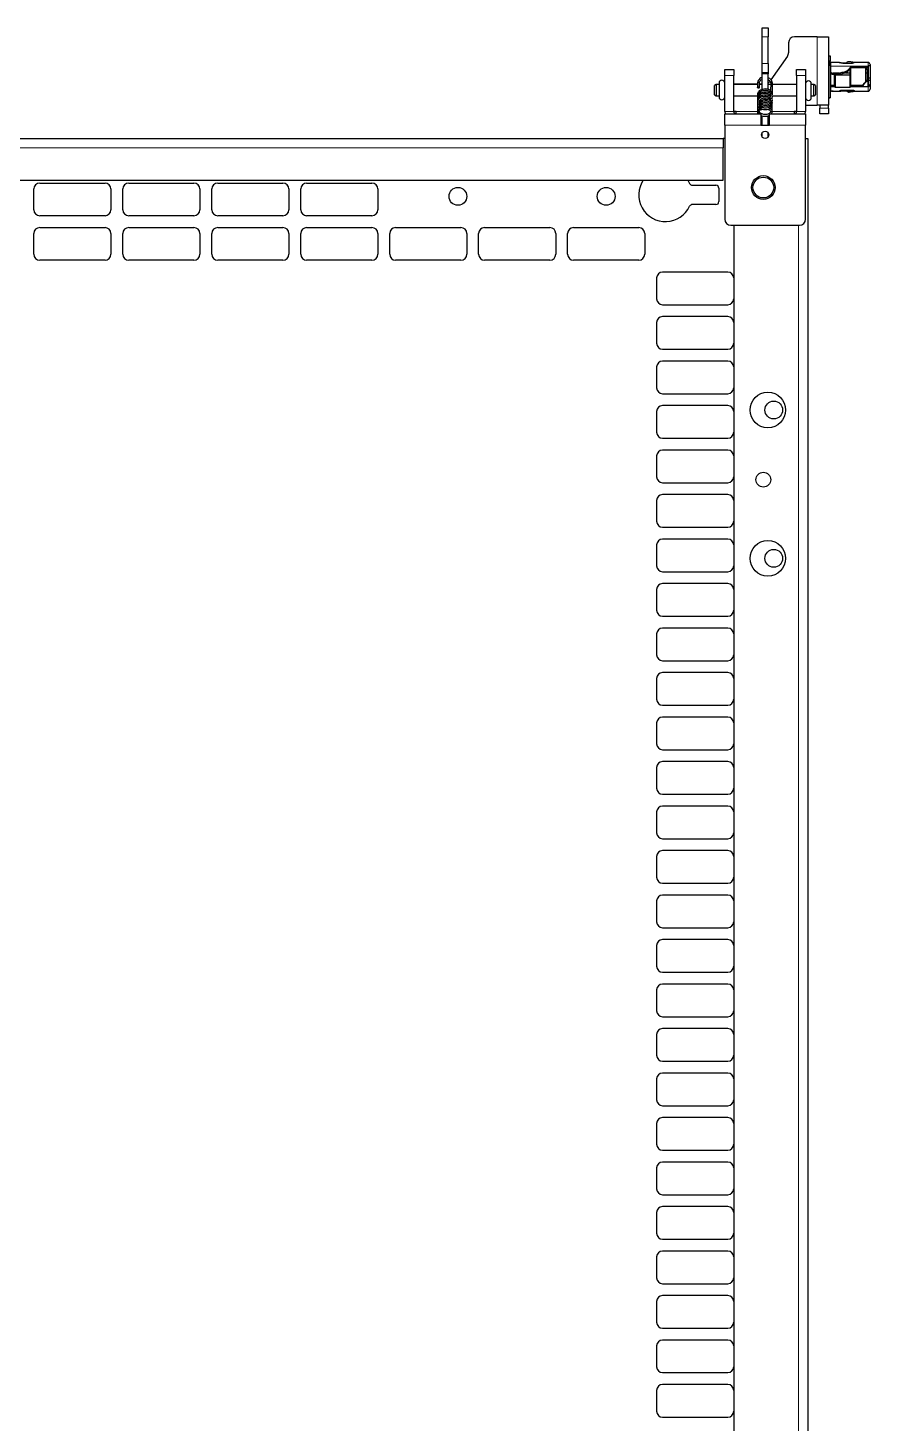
# Model space of a CAD drawing. Header units: millimetres. Extents: x -815 to 1480, y 650 to 1898.
# Drawn here: x 1152.1 to 1436.1, y 1308.4 to 1778.7 of the extents above; entities that cross this region are included whole.
import ezdxf

# ---------------------------------------------------------------- set-up
doc = ezdxf.new("R2010")
doc.units = ezdxf.units.MM

msp = doc.modelspace()

# ---------------------------------------------------------------- linework, layer by layer
at = {"color": 7, "linetype": 'Continuous', "lineweight": 25}
for p, q in [((1399.73, 1778.7), (1401.73, 1778.7)), ((1399.73, 1775.7), (1399.73, 1778.7)), ((1401.73, 1778.7), (1401.73, 1775.7)), ((1399.73, 1766.7), (1399.73, 1775.7)), ((1401.73, 1766.7), (1401.73, 1775.7)), ((1408.63, 1773.7), (1408.63, 1770.33)), ((1418.33, 1775.7), (1410.63, 1775.7)), ((1418.33, 1775.7), (1422.13, 1775.7)), ((1422.13, 1775.7), (1422.13, 1752.7)), ((1408.27, 1769.18), (1402.7, 1761.24)), ((1422.13, 1769.3), (1422.63, 1769.3)), ((1422.13, 1769.28), (1422.63, 1769.28)), ((1422.63, 1769.28), (1422.63, 1769.3)), ((1422.63, 1769.28), (1422.63, 1767.48)), ((1387.13, 1764.7), (1390.13, 1764.7)), ((1387.13, 1762.7), (1387.13, 1764.7)), ((1390.13, 1764.7), (1390.13, 1762.7)), ((1399.73, 1763.7), (1399.73, 1766.7)), ((1399.73, 1763.7), (1401.73, 1763.7)), ((1399.73, 1763.2), (1399.73, 1763.7)), ((1401.73, 1766.7), (1401.73, 1763.7)), ((1401.73, 1763.7), (1401.73, 1763.2)), ((1411.33, 1762.7), (1411.33, 1764.7)), ((1411.33, 1764.7), (1414.33, 1764.7)), ((1414.33, 1764.7), (1414.33, 1762.7)), ((1422.63, 1767.48), (1422.13, 1767.48)), ((1422.63, 1766.07), (1422.13, 1766.07)), ((1422.63, 1766.07), (1422.63, 1767.48)), ((1422.63, 1766.07), (1422.63, 1755.22)), ((1422.83, 1765.2), (1422.63, 1765.2)), ((1423.08, 1767.05), (1422.83, 1767.05)), ((1423.08, 1767.04), (1422.83, 1767.04)), ((1422.83, 1763.96), (1422.83, 1765.8)), ((1422.83, 1763.59), (1422.83, 1763.96)), ((1423.6, 1767.05), (1423.1, 1767.05)), ((1425.73, 1767.05), (1423.6, 1767.05)), ((1425.75, 1767.05), (1425.73, 1767.05)), ((1425.73, 1767.05), (1425.73, 1767.05)), ((1425.73, 1767.05), (1425.75, 1767.05)), ((1426.93, 1766.94), (1428.12, 1766.94)), ((1426.93, 1766.84), (1430.23, 1766.84)), ((1428.67, 1764.47), (1429.83, 1765.8)), ((1429.83, 1765.43), (1428.67, 1764.09)), ((1429.41, 1763.56), (1429.41, 1764.95)), ((1429.53, 1765.08), (1429.53, 1763.39)), ((1434.63, 1765.2), (1429.63, 1765.2)), ((1429.83, 1765.43), (1429.83, 1765.8)), ((1429.83, 1765.8), (1435.43, 1765.8)), ((1435.43, 1765.43), (1429.83, 1765.43)), ((1435.43, 1767.05), (1430.73, 1767.05)), ((1430.73, 1767.02), (1430.73, 1767.05)), ((1430.73, 1767.02), (1430.73, 1766.96)), ((1435.13, 1764.7), (1434.63, 1765.2)), ((1434.63, 1760.56), (1434.63, 1765.2)), ((1435.13, 1764.7), (1435.13, 1760.9)), ((1435.43, 1764.84), (1435.43, 1764.22)), ((1435.63, 1766), (1436.13, 1766)), ((1435.63, 1761.85), (1435.63, 1766)), ((1436.13, 1766.35), (1436.13, 1766)), ((1436.13, 1766), (1436.13, 1761.85)), ((1384.18, 1759.6), (1383.68, 1759.31)), ((1383.68, 1756.09), (1383.68, 1759.31)), ((1385.19, 1759.6), (1384.18, 1759.6)), ((1384.18, 1759.6), (1384.18, 1755.8)), ((1385.19, 1760.11), (1385.19, 1755.41)), ((1387.09, 1755.41), (1387.09, 1760.11)), ((1387.13, 1759.6), (1387.09, 1759.6)), ((1387.13, 1750.5), (1387.13, 1762.7)), ((1390.13, 1750.5), (1390.13, 1762.7)), ((1398.2, 1759.7), (1390.13, 1759.7)), ((1398.2, 1759.6), (1390.13, 1759.6)), ((1398.2, 1760.18), (1398.19, 1758.61)), ((1398.79, 1758.61), (1398.8, 1760.18)), ((1399.73, 1759.7), (1398.8, 1759.7)), ((1399.73, 1759.6), (1398.8, 1759.6)), ((1399.73, 1757.94), (1399.73, 1763.2)), ((1401.73, 1757.99), (1401.73, 1763.2)), ((1402.59, 1759.6), (1401.73, 1759.6)), ((1402.34, 1760.72), (1402.22, 1760.55)), ((1402.6, 1760.04), (1402.57, 1757.54)), ((1403.17, 1756.65), (1403.2, 1760.03)), ((1411.33, 1759.6), (1403.19, 1759.6)), ((1411.33, 1762.7), (1411.33, 1750.5)), ((1414.33, 1762.7), (1414.33, 1750.5)), ((1414.38, 1759.6), (1414.33, 1759.6)), ((1414.38, 1759.9), (1414.38, 1755.2)), ((1416.28, 1755.2), (1416.28, 1759.9)), ((1417.18, 1759.6), (1416.28, 1759.6)), ((1417.68, 1759.31), (1417.18, 1759.6)), ((1417.18, 1755.8), (1417.18, 1759.6)), ((1417.68, 1759.31), (1417.68, 1756.09)), ((1422.63, 1763.12), (1422.93, 1763.15)), ((1424.13, 1759.29), (1422.83, 1759.29)), ((1422.83, 1758.95), (1424.13, 1758.95)), ((1423.1, 1763.22), (1422.93, 1763.17)), ((1422.93, 1759.29), (1422.93, 1763.17)), ((1425.73, 1763.46), (1423.58, 1763.46)), ((1423.58, 1763.09), (1424.13, 1763.09)), ((1424.13, 1763.1), (1424.33, 1763.2)), ((1424.13, 1762.82), (1424.13, 1763.1)), ((1424.13, 1762.82), (1424.33, 1762.92)), ((1424.13, 1758.84), (1424.13, 1762.82)), ((1424.33, 1763.2), (1424.33, 1762.92)), ((1424.33, 1763.2), (1425.73, 1763.2)), ((1424.33, 1762.92), (1424.33, 1758.71)), ((1424.33, 1762.92), (1429.41, 1762.92)), ((1425.92, 1763.21), (1426.76, 1763.27)), ((1427.82, 1763.56), (1429.41, 1763.56)), ((1429.41, 1762.92), (1429.41, 1763.56)), ((1429.41, 1763.56), (1429.53, 1763.39)), ((1429.41, 1758.71), (1429.41, 1762.92)), ((1429.41, 1762.92), (1429.53, 1762.75)), ((1429.41, 1758.71), (1429.53, 1758.94)), ((1429.53, 1763.39), (1429.53, 1762.75)), ((1429.53, 1762.75), (1429.53, 1758.94)), ((1433.43, 1759.29), (1429.53, 1759.29)), ((1429.53, 1758.95), (1433.43, 1758.95)), ((1433.43, 1759.29), (1433.43, 1758.95)), ((1433.43, 1758.95), (1435.43, 1758.95)), ((1435.43, 1763.47), (1434.93, 1763.47)), ((1434.93, 1760.93), (1434.93, 1760.78)), ((1435.43, 1760.93), (1434.93, 1760.93)), ((1434.93, 1760.78), (1435.43, 1760.78)), ((1435.43, 1760.78), (1435.43, 1760.93)), ((1435.43, 1759.29), (1435.43, 1759.95)), ((1435.63, 1761.85), (1436.13, 1761.85)), ((1435.63, 1761.04), (1435.63, 1761.85)), ((1435.63, 1761.04), (1436.13, 1761.04)), ((1435.63, 1759.42), (1435.63, 1761.04)), ((1436.13, 1759.42), (1435.63, 1759.42)), ((1436.13, 1761.85), (1436.13, 1761.04)), ((1436.13, 1761.04), (1436.13, 1759.42)), ((1436.13, 1759.42), (1436.13, 1758.05)), ((1383.68, 1756.09), (1384.18, 1755.8)), ((1384.18, 1755.8), (1385.19, 1755.8)), ((1387.09, 1755.8), (1387.13, 1755.8)), ((1390.13, 1755.8), (1398.21, 1755.8)), ((1403.13, 1754.76), (1403.13, 1755.33)), ((1403.19, 1756.46), (1403.14, 1756.88)), ((1403.14, 1755.8), (1411.33, 1755.8)), ((1403.18, 1756.4), (1403.19, 1756.46)), ((1414.33, 1755.8), (1414.38, 1755.8)), ((1416.28, 1755.8), (1417.18, 1755.8)), ((1417.18, 1755.8), (1417.68, 1756.09)), ((1422.13, 1755.22), (1422.63, 1755.22)), ((1422.13, 1755.12), (1422.63, 1755.12)), ((1422.13, 1755.1), (1422.63, 1755.1)), ((1422.63, 1755.22), (1422.63, 1755.12)), ((1422.63, 1755.12), (1422.63, 1755.1)), ((1423.08, 1757.43), (1422.83, 1757.43)), ((1423.08, 1757.37), (1422.83, 1757.37)), ((1423.08, 1757.35), (1422.83, 1757.35)), ((1423.6, 1757.35), (1425.73, 1757.35)), ((1423.63, 1757.36), (1423.63, 1757.35)), ((1424.13, 1758.84), (1424.33, 1758.71)), ((1424.33, 1758.71), (1429.41, 1758.71)), ((1425.73, 1757.41), (1425.73, 1757.35)), ((1426.93, 1757.74), (1430.23, 1757.74)), ((1426.93, 1757.56), (1427.96, 1757.56)), ((1426.93, 1757.46), (1428.13, 1757.46)), ((1427.83, 1757.74), (1427.8, 1757.67)), ((1427.8, 1757.67), (1427.8, 1757.67)), ((1428.66, 1757.17), (1428.2, 1757.42)), ((1430.73, 1757.56), (1430.73, 1757.47)), ((1430.73, 1757.35), (1430.73, 1757.47)), ((1430.73, 1757.35), (1435.43, 1757.35)), ((1387.13, 1749.7), (1399.23, 1749.7)), ((1387.13, 1745.9), (1387.13, 1749.7)), ((1390.93, 1750.5), (1390.13, 1750.5)), ((1390.93, 1749.7), (1390.93, 1750.5)), ((1398.24, 1750.72), (1398.13, 1750.32)), ((1398.13, 1750.32), (1398.13, 1750.26)), ((1398.73, 1750.27), (1398.78, 1750.48)), ((1398.73, 1750.21), (1398.73, 1750.27)), ((1398.96, 1753.84), (1398.83, 1754.03)), ((1399.23, 1749.7), (1399.23, 1745.9)), ((1402.23, 1749.7), (1414.33, 1749.7)), ((1402.23, 1745.9), (1402.23, 1749.7)), ((1410.53, 1750.5), (1410.53, 1749.7)), ((1411.33, 1750.5), (1410.53, 1750.5)), ((1414.33, 1752.7), (1418.33, 1752.7)), ((1414.33, 1749.7), (1414.33, 1745.9)), ((1422.13, 1752.7), (1418.33, 1752.7)), ((1419.13, 1752.7), (1419.13, 1751.7)), ((1419.13, 1749.7), (1419.13, 1751.7)), ((1422.13, 1749.7), (1419.13, 1749.7)), ((1422.13, 1751.7), (1422.13, 1752.7)), ((1422.13, 1751.7), (1422.13, 1749.7)), ((1387.13, 1745.9), (1387.13, 1714.2)), ((1399.73, 1746.7), (1399.23, 1746.7)), ((1399.23, 1745.9), (1402.23, 1745.9)), ((1399.73, 1745.9), (1399.73, 1749.09)), ((1401.73, 1745.9), (1401.73, 1749.06)), ((1402.23, 1746.7), (1401.73, 1746.7)), ((1414.33, 1714.2), (1414.33, 1745.9)), ((557.63, 1741.41), (1386.63, 1741.41)), ((1386.63, 1741.41), (1386.63, 1738.31)), ((1387.13, 1741.4), (1386.63, 1741.4)), ((1399.73, 1741.9), (1399.73, 1743.4)), ((1401.73, 1741.9), (1401.73, 1743.4)), ((1414.33, 1741.4), (1415.13, 1741.4)), ((1415.13, 1741.4), (1415.13, 858.4)), ((1386.63, 1727.41), (1386.63, 1738.31)), ((557.63, 1727.41), (1386.63, 1727.41)), ((1156.13, 1726.4), (1178.13, 1726.4)), ((1186.13, 1726.4), (1208.13, 1726.4)), ((1216.13, 1726.4), (1238.13, 1726.4)), ((1246.13, 1726.4), (1268.13, 1726.4)), ((1374.61, 1727.41), (1375.27, 1726.24)), ((1154.13, 1717.4), (1154.13, 1724.4)), ((1180.13, 1724.4), (1180.13, 1717.4)), ((1184.13, 1717.4), (1184.13, 1724.4)), ((1210.13, 1724.4), (1210.13, 1717.4)), ((1214.13, 1717.4), (1214.13, 1724.4)), ((1240.13, 1724.4), (1240.13, 1717.4)), ((1244.13, 1717.4), (1244.13, 1724.4)), ((1270.13, 1724.4), (1270.13, 1717.4)), ((1376.18, 1725.66), (1384.13, 1725.66)), ((1385.13, 1724.66), (1385.13, 1720.16)), ((1384.13, 1719.16), (1376.18, 1719.16)), ((1178.13, 1715.4), (1156.13, 1715.4)), ((1208.13, 1715.4), (1186.13, 1715.4)), ((1238.13, 1715.4), (1216.13, 1715.4)), ((1268.13, 1715.4), (1246.13, 1715.4)), ((1389.13, 1712.2), (1412.33, 1712.2)), ((1390.13, 1712.2), (1390.13, 858.4)), ((1154.13, 1702.4), (1154.13, 1709.4)), ((1156.13, 1711.4), (1178.13, 1711.4)), ((1180.13, 1709.4), (1180.13, 1702.4)), ((1184.13, 1702.4), (1184.13, 1709.4)), ((1186.13, 1711.4), (1208.13, 1711.4)), ((1210.13, 1709.4), (1210.13, 1702.4)), ((1214.13, 1702.4), (1214.13, 1709.4)), ((1216.13, 1711.4), (1238.13, 1711.4)), ((1240.13, 1709.4), (1240.13, 1702.4)), ((1244.13, 1702.4), (1244.13, 1709.4)), ((1246.13, 1711.4), (1268.13, 1711.4)), ((1270.13, 1709.4), (1270.13, 1702.4)), ((1274.13, 1702.4), (1274.13, 1709.4)), ((1276.13, 1711.4), (1298.13, 1711.4)), ((1300.13, 1709.4), (1300.13, 1702.4)), ((1304.13, 1702.4), (1304.13, 1709.4)), ((1306.13, 1711.4), (1328.13, 1711.4)), ((1330.13, 1709.4), (1330.13, 1702.4)), ((1334.13, 1702.4), (1334.13, 1709.4)), ((1336.13, 1711.4), (1358.13, 1711.4)), ((1360.13, 1709.4), (1360.13, 1702.4)), ((1178.13, 1700.4), (1156.13, 1700.4)), ((1208.13, 1700.4), (1186.13, 1700.4)), ((1238.13, 1700.4), (1216.13, 1700.4)), ((1268.13, 1700.4), (1246.13, 1700.4)), ((1298.13, 1700.4), (1276.13, 1700.4)), ((1328.13, 1700.4), (1306.13, 1700.4)), ((1358.13, 1700.4), (1336.13, 1700.4)), ((1364.13, 1694.4), (1364.13, 1687.4)), ((1388.13, 1696.4), (1366.13, 1696.4)), ((1366.13, 1685.4), (1388.13, 1685.4)), ((1364.13, 1679.4), (1364.13, 1672.4)), ((1388.13, 1681.4), (1366.13, 1681.4)), ((1366.13, 1670.4), (1388.13, 1670.4)), ((1388.13, 1666.4), (1366.13, 1666.4)), ((1364.13, 1664.4), (1364.13, 1657.4)), ((1366.13, 1655.4), (1388.13, 1655.4)), ((1388.13, 1651.4), (1366.13, 1651.4)), ((1364.13, 1649.4), (1364.13, 1642.4)), ((1366.13, 1640.4), (1388.13, 1640.4)), ((1364.13, 1634.4), (1364.13, 1627.4)), ((1388.13, 1636.4), (1366.13, 1636.4)), ((1366.13, 1625.4), (1388.13, 1625.4)), ((1364.13, 1619.4), (1364.13, 1612.4)), ((1388.13, 1621.4), (1366.13, 1621.4)), ((1366.13, 1610.4), (1388.13, 1610.4)), ((1364.13, 1604.4), (1364.13, 1597.4)), ((1388.13, 1606.4), (1366.13, 1606.4)), ((1366.13, 1595.4), (1388.13, 1595.4)), ((1388.13, 1591.4), (1366.13, 1591.4)), ((1364.13, 1589.4), (1364.13, 1582.4)), ((1366.13, 1580.4), (1388.13, 1580.4)), ((1388.13, 1576.4), (1366.13, 1576.4)), ((1364.13, 1574.4), (1364.13, 1567.4)), ((1366.13, 1565.4), (1388.13, 1565.4)), ((1388.13, 1561.4), (1366.13, 1561.4)), ((1364.13, 1559.4), (1364.13, 1552.4)), ((1366.13, 1550.4), (1388.13, 1550.4)), ((1364.13, 1544.4), (1364.13, 1537.4)), ((1388.13, 1546.4), (1366.13, 1546.4)), ((1366.13, 1535.4), (1388.13, 1535.4)), ((1364.13, 1529.4), (1364.13, 1522.4)), ((1388.13, 1531.4), (1366.13, 1531.4)), ((1366.13, 1520.4), (1388.13, 1520.4)), ((1364.13, 1514.4), (1364.13, 1507.4)), ((1388.13, 1516.4), (1366.13, 1516.4)), ((1366.13, 1505.4), (1388.13, 1505.4)), ((1388.13, 1501.4), (1366.13, 1501.4)), ((1364.13, 1499.4), (1364.13, 1492.4)), ((1366.13, 1490.4), (1388.13, 1490.4)), ((1388.13, 1486.4), (1366.13, 1486.4)), ((1364.13, 1484.4), (1364.13, 1477.4)), ((1366.13, 1475.4), (1388.13, 1475.4)), ((1364.13, 1469.4), (1364.13, 1462.4)), ((1388.13, 1471.4), (1366.13, 1471.4)), ((1366.13, 1460.4), (1388.13, 1460.4)), ((1364.13, 1454.4), (1364.13, 1447.4)), ((1388.13, 1456.4), (1366.13, 1456.4)), ((1366.13, 1445.4), (1388.13, 1445.4)), ((1364.13, 1439.4), (1364.13, 1432.4)), ((1388.13, 1441.4), (1366.13, 1441.4)), ((1366.13, 1430.4), (1388.13, 1430.4)), ((1388.13, 1426.4), (1366.13, 1426.4)), ((1364.13, 1424.4), (1364.13, 1417.4)), ((1366.13, 1415.4), (1388.13, 1415.4)), ((1388.13, 1411.4), (1366.13, 1411.4)), ((1364.13, 1409.4), (1364.13, 1402.4)), ((1366.13, 1400.4), (1388.13, 1400.4)), ((1364.13, 1394.4), (1364.13, 1387.4)), ((1388.13, 1396.4), (1366.13, 1396.4)), ((1366.13, 1385.4), (1388.13, 1385.4)), ((1364.13, 1379.4), (1364.13, 1372.4)), ((1388.13, 1381.4), (1366.13, 1381.4)), ((1366.13, 1370.4), (1388.13, 1370.4)), ((1364.13, 1364.4), (1364.13, 1357.4)), ((1388.13, 1366.4), (1366.13, 1366.4)), ((1366.13, 1355.4), (1388.13, 1355.4)), ((1388.13, 1351.4), (1366.13, 1351.4)), ((1364.13, 1349.4), (1364.13, 1342.4)), ((1366.13, 1340.4), (1388.13, 1340.4)), ((1388.13, 1336.4), (1366.13, 1336.4)), ((1364.13, 1334.4), (1364.13, 1327.4)), ((1366.13, 1325.4), (1388.13, 1325.4)), ((1364.13, 1319.4), (1364.13, 1312.4)), ((1388.13, 1321.4), (1366.13, 1321.4)), ((1366.13, 1310.4), (1388.13, 1310.4))]:
    msp.add_line(p, q, dxfattribs=at)
at = {"color": 8, "linetype": 'Continuous', "lineweight": 18}
for p, q in [((1401.73, 1775.7), (1399.73, 1775.7)), ((1418.33, 1775.7), (1418.33, 1752.7)), ((1399.73, 1766.7), (1401.73, 1766.7)), ((1422.83, 1767.04), (1422.83, 1765.8)), ((1422.83, 1765.8), (1429.83, 1765.8)), ((1423.08, 1767.04), (1423.08, 1767.05)), ((1426.93, 1766.94), (1426.93, 1766.84)), ((1428.2, 1766.98), (1428.28, 1766.84)), ((1428.67, 1764.09), (1428.67, 1764.47)), ((1435.43, 1765.11), (1434.71, 1765.11)), ((1435.43, 1765.8), (1435.43, 1767.05)), ((1435.43, 1765.11), (1435.43, 1765.43)), ((1390.13, 1762.7), (1387.13, 1762.7)), ((1401.73, 1763.2), (1399.73, 1763.2)), ((1414.33, 1762.7), (1411.33, 1762.7)), ((1422.83, 1758.95), (1422.83, 1757.43)), ((1423.58, 1763.46), (1423.58, 1763.09)), ((1425.73, 1763.2), (1425.73, 1763.46)), ((1425.92, 1763.48), (1425.92, 1763.21)), ((1435.43, 1757.35), (1435.43, 1758.95)), ((1402.69, 1756.31), (1402.73, 1756.29)), ((1422.83, 1757.37), (1422.83, 1757.35)), ((1423.08, 1757.37), (1423.08, 1757.43)), ((1426.93, 1757.74), (1426.93, 1757.56)), ((1390.13, 1750.5), (1387.13, 1750.5)), ((1398.16, 1750.5), (1390.93, 1750.5)), ((1398.41, 1749.72), (1398.52, 1749.7)), ((1410.53, 1750.5), (1403.13, 1750.5)), ((1411.33, 1750.5), (1414.33, 1750.5)), ((1419.13, 1751.7), (1422.13, 1751.7)), ((1399.23, 1745.9), (1387.13, 1745.9)), ((1414.33, 1745.9), (1402.23, 1745.9)), ((557.63, 1738.31), (1386.63, 1738.31)), ((1412.03, 1712.2), (1412.03, 858.4))]:
    msp.add_line(p, q, dxfattribs=at)
at = {"color": 7, "linetype": 'Continuous', "lineweight": 25, "flags": 128}
for points in [[(1422.63, 1765.45), (1422.69, 1765.44), (1422.83, 1765.43)], [(1435.43, 1765.8), (1435.56, 1765.79), (1435.63, 1765.78)], [(1435.63, 1764.71), (1435.62, 1764.74), (1435.61, 1764.76), (1435.59, 1764.78), (1435.57, 1764.8), (1435.54, 1764.82), (1435.5, 1764.83), (1435.47, 1764.83), (1435.43, 1764.84)], [(1422.63, 1759.27), (1422.69, 1759.28), (1422.83, 1759.29)], [(1435.63, 1759.69), (1435.62, 1759.66), (1435.61, 1759.64), (1435.59, 1759.62), (1435.57, 1759.6), (1435.54, 1759.59), (1435.5, 1759.57), (1435.47, 1759.57), (1435.43, 1759.57)], [(1398.5, 1758.8), (1398.61, 1758.78), (1398.71, 1758.74), (1398.77, 1758.67), (1398.79, 1758.6), (1398.76, 1758.53), (1398.69, 1758.47), (1398.59, 1758.44), (1398.47, 1758.43), (1398.36, 1758.44), (1398.27, 1758.49), (1398.21, 1758.55), (1398.19, 1758.62), (1398.22, 1758.69), (1398.28, 1758.75), (1398.39, 1758.79), (1398.5, 1758.8)], [(1400.75, 1754.47), (1400.75, 1754.51), (1400.75, 1754.57)], [(1402.77, 1756.56), (1402.85, 1756.56), (1402.97, 1756.59), (1403.06, 1756.65), (1403.13, 1756.73), (1403.15, 1756.83), (1403.13, 1756.91), (1403.06, 1756.98), (1402.97, 1757.02), (1402.86, 1757.03), (1402.86, 1757.03)], [(1387.13, 1750.5), (1387.2, 1749.76), (1387.21, 1749.7)], [(1403.07, 1751.21), (1403.14, 1751.53), (1402.92, 1752.12), (1402.47, 1752.55), (1402.02, 1752.78), (1401.39, 1752.96), (1400.46, 1752.99), (1399.86, 1752.86), (1399.22, 1752.55), (1398.93, 1752.29), (1398.72, 1751.97), (1398.65, 1751.64), (1398.69, 1751.4), (1398.69, 1751.4)], [(1403.08, 1752.23), (1403.15, 1752.54), (1402.93, 1753.13), (1402.49, 1753.56), (1402.04, 1753.8), (1401.41, 1753.98), (1400.47, 1754.01), (1399.88, 1753.88), (1399.24, 1753.57), (1398.95, 1753.32), (1398.74, 1753), (1398.66, 1752.66), (1398.7, 1752.42), (1398.7, 1752.42)], [(1403.07, 1751.72), (1403.15, 1752.04), (1402.93, 1752.63), (1402.48, 1753.05), (1402.03, 1753.29), (1401.4, 1753.47), (1400.46, 1753.5), (1399.87, 1753.37), (1399.23, 1753.06), (1398.94, 1752.81), (1398.73, 1752.48), (1398.66, 1752.15), (1398.69, 1751.91), (1398.69, 1751.91)], [(1414.24, 1749.7), (1414.25, 1749.76), (1414.33, 1750.5)]]:
    msp.add_lwpolyline(points, dxfattribs=at)
at = {"color": 8, "linetype": 'Continuous', "lineweight": 18, "flags": 128}
for points in [[(1398.2, 1760.18), (1398.2, 1760.19), (1398.23, 1760.26), (1398.3, 1760.32), (1398.4, 1760.36), (1398.52, 1760.37)], [(1398.52, 1760.37), (1398.63, 1760.35), (1398.72, 1760.3), (1398.78, 1760.24), (1398.8, 1760.18)], [(1402.91, 1760.22), (1402.8, 1760.21), (1402.7, 1760.17), (1402.63, 1760.12), (1402.6, 1760.05), (1402.6, 1760.04)], [(1403.2, 1760.03), (1403.18, 1760.1), (1403.12, 1760.16), (1403.02, 1760.2), (1402.91, 1760.22)], [(1398.27, 1749.7), (1398.3, 1749.71), (1398.41, 1749.72)]]:
    msp.add_lwpolyline(points, dxfattribs=at)
at = {"color": 7, "linetype": 'Continuous', "lineweight": 25}
for centre, radius in [((1400.73, 1742.65), 1.25), ((1400.13, 1724.9), 4), ((1400.13, 1724.9), 3.5), ((1297.13, 1721.91), 3), ((1347.13, 1721.91), 3), ((1401.63, 1649.9), 6), ((1403.63, 1649.9), 3), ((1400.13, 1626.4), 2.5), ((1401.63, 1599.9), 6), ((1403.63, 1599.9), 3)]:
    msp.add_circle(centre, radius, dxfattribs=at)
for centre, radius, start, end in [((1410.63, 1773.7), 2, 90, 180), ((1406.63, 1770.33), 2, 325.008, 0), ((1422.83, 1767.25), 0.2, 180.0002, 270.0002), ((1422.83, 1767.24), 0.2, 180.0893, 270.0891), ((1422.8, 1765.98), 0.18, 189.6369, 277.1443), ((1423.47, 1764.12), 0.665, 193.4486, 278.9562), ((1435.43, 1766.35), 0.7, 0, 90), ((1435.45, 1765.25), 0.18, 9.6369, 97.1443), ((1435.45, 1764.94), 0.177, 13.4486, 98.9562), ((1386.14, 1760.11), 0.95, 0, 180), ((1400.59, 1761.7), 2, 304.796, 325.008), ((1415.33, 1759.9), 0.95, 0, 180), ((1422.8, 1758.78), 0.177, 81.0438, 166.5514), ((1423.47, 1763.75), 0.665, 193.4486, 278.9562), ((1425.73, 1764.56), 1.1, 269.9618, 280.1433), ((1435.45, 1759.46), 0.177, 261.0438, 346.5514), ((1435.52, 1759.57), 0.62, 261.0438, 346.5514), ((1386.14, 1755.41), 0.95, 180, 0), ((1415.33, 1755.2), 0.95, 180, 0), ((1422.83, 1757.23), 0.198, 89.5221, 179.514), ((1422.83, 1757.17), 0.2, 89.9109, 179.9107), ((1422.83, 1757.15), 0.2, 89.9998, 179.9998), ((1435.43, 1758.05), 0.7, 270, 0), ((1390.93, 1750.5), 0.8, 180, 270), ((1410.53, 1750.5), 0.8, 270, 0), ((1156.13, 1724.4), 2, 90, 180), ((1178.13, 1724.4), 2, 0, 90), ((1186.13, 1724.4), 2, 90, 180), ((1208.13, 1724.4), 2, 0, 90), ((1216.13, 1724.4), 2, 90, 180), ((1238.13, 1724.4), 2, 0, 90), ((1246.13, 1724.4), 2, 90, 180), ((1268.13, 1724.4), 2, 0, 90), ((1367.13, 1722.41), 9, 146.251, 334.8493), ((1376.18, 1726.66), 1, 205.1507, 270), ((1384.13, 1724.66), 1, 0, 90), ((1156.13, 1717.4), 2, 180, 270), ((1178.13, 1717.4), 2, 270, 0), ((1186.13, 1717.4), 2, 180, 270), ((1208.13, 1717.4), 2, 270, 0), ((1216.13, 1717.4), 2, 180, 270), ((1238.13, 1717.4), 2, 270, 0), ((1246.13, 1717.4), 2, 180, 270), ((1268.13, 1717.4), 2, 270, 0), ((1376.18, 1718.16), 1, 90, 154.8493), ((1384.13, 1720.16), 1, 270, 0), ((1389.13, 1714.2), 2, 180, 270), ((1412.33, 1714.2), 2, 270, 0), ((1156.13, 1709.4), 2, 90, 180), ((1178.13, 1709.4), 2, 0, 90), ((1186.13, 1709.4), 2, 90, 180), ((1208.13, 1709.4), 2, 0, 90), ((1216.13, 1709.4), 2, 90, 180), ((1238.13, 1709.4), 2, 0, 90), ((1246.13, 1709.4), 2, 90, 180), ((1268.13, 1709.4), 2, 0, 90), ((1276.13, 1709.4), 2, 90, 180), ((1298.13, 1709.4), 2, 0, 90), ((1306.13, 1709.4), 2, 90, 180), ((1328.13, 1709.4), 2, 0, 90), ((1336.13, 1709.4), 2, 90, 180), ((1358.13, 1709.4), 2, 0, 90), ((1156.13, 1702.4), 2, 180, 270), ((1178.13, 1702.4), 2, 270, 0), ((1186.13, 1702.4), 2, 180, 270), ((1208.13, 1702.4), 2, 270, 0), ((1216.13, 1702.4), 2, 180, 270), ((1238.13, 1702.4), 2, 270, 0), ((1246.13, 1702.4), 2, 180, 270), ((1268.13, 1702.4), 2, 270, 0), ((1276.13, 1702.4), 2, 180, 270), ((1298.13, 1702.4), 2, 270, 0), ((1306.13, 1702.4), 2, 180, 270), ((1328.13, 1702.4), 2, 270, 0), ((1336.13, 1702.4), 2, 180, 270), ((1358.13, 1702.4), 2, 270, 0), ((1366.13, 1694.4), 2, 90, 180), ((1388.13, 1694.4), 2, 0, 90), ((1366.13, 1687.4), 2, 180, 270), ((1388.13, 1687.4), 2, 270, 0), ((1366.13, 1679.4), 2, 90, 180), ((1388.13, 1679.4), 2, 0, 90), ((1366.13, 1672.4), 2, 180, 270), ((1388.13, 1672.4), 2, 270, 0), ((1366.13, 1664.4), 2, 90, 180), ((1388.13, 1664.4), 2, 0, 90), ((1366.13, 1657.4), 2, 180, 270), ((1388.13, 1657.4), 2, 270, 0), ((1366.13, 1649.4), 2, 90, 180), ((1388.13, 1649.4), 2, 0, 90), ((1366.13, 1642.4), 2, 180, 270), ((1388.13, 1642.4), 2, 270, 0), ((1366.13, 1634.4), 2, 90, 180), ((1388.13, 1634.4), 2, 0, 90), ((1366.13, 1627.4), 2, 180, 270), ((1388.13, 1627.4), 2, 270, 0), ((1366.13, 1619.4), 2, 90, 180), ((1388.13, 1619.4), 2, 0, 90), ((1366.13, 1612.4), 2, 180, 270), ((1388.13, 1612.4), 2, 270, 0), ((1366.13, 1604.4), 2, 90, 180), ((1388.13, 1604.4), 2, 0, 90), ((1366.13, 1597.4), 2, 180, 270), ((1388.13, 1597.4), 2, 270, 0), ((1366.13, 1589.4), 2, 90, 180), ((1388.13, 1589.4), 2, 0, 90), ((1366.13, 1582.4), 2, 180, 270), ((1388.13, 1582.4), 2, 270, 0), ((1366.13, 1574.4), 2, 90, 180), ((1388.13, 1574.4), 2, 0, 90), ((1366.13, 1567.4), 2, 180, 270), ((1388.13, 1567.4), 2, 270, 0), ((1366.13, 1559.4), 2, 90, 180), ((1388.13, 1559.4), 2, 0, 90), ((1366.13, 1552.4), 2, 180, 270), ((1388.13, 1552.4), 2, 270, 0), ((1366.13, 1544.4), 2, 90, 180), ((1388.13, 1544.4), 2, 0, 90), ((1366.13, 1537.4), 2, 180, 270), ((1388.13, 1537.4), 2, 270, 0), ((1366.13, 1529.4), 2, 90, 180), ((1388.13, 1529.4), 2, 0, 90), ((1366.13, 1522.4), 2, 180, 270), ((1388.13, 1522.4), 2, 270, 0), ((1366.13, 1514.4), 2, 90, 180), ((1388.13, 1514.4), 2, 0, 90), ((1366.13, 1507.4), 2, 180, 270), ((1388.13, 1507.4), 2, 270, 0), ((1366.13, 1499.4), 2, 90, 180), ((1388.13, 1499.4), 2, 0, 90), ((1366.13, 1492.4), 2, 180, 270), ((1388.13, 1492.4), 2, 270, 0), ((1366.13, 1484.4), 2, 90, 180), ((1388.13, 1484.4), 2, 0, 90), ((1366.13, 1477.4), 2, 180, 270), ((1388.13, 1477.4), 2, 270, 0), ((1366.13, 1469.4), 2, 90, 180), ((1388.13, 1469.4), 2, 0, 90), ((1366.13, 1462.4), 2, 180, 270), ((1388.13, 1462.4), 2, 270, 0), ((1366.13, 1454.4), 2, 90, 180), ((1388.13, 1454.4), 2, 0, 90), ((1366.13, 1447.4), 2, 180, 270), ((1388.13, 1447.4), 2, 270, 0), ((1366.13, 1439.4), 2, 90, 180), ((1388.13, 1439.4), 2, 0, 90), ((1366.13, 1432.4), 2, 180, 270), ((1388.13, 1432.4), 2, 270, 0), ((1366.13, 1424.4), 2, 90, 180), ((1388.13, 1424.4), 2, 0, 90), ((1366.13, 1417.4), 2, 180, 270), ((1388.13, 1417.4), 2, 270, 0), ((1366.13, 1409.4), 2, 90, 180), ((1388.13, 1409.4), 2, 0, 90), ((1366.13, 1402.4), 2, 180, 270), ((1388.13, 1402.4), 2, 270, 0), ((1366.13, 1394.4), 2, 90, 180), ((1388.13, 1394.4), 2, 0, 90), ((1366.13, 1387.4), 2, 180, 270), ((1388.13, 1387.4), 2, 270, 0), ((1366.13, 1379.4), 2, 90, 180), ((1388.13, 1379.4), 2, 0, 90), ((1366.13, 1372.4), 2, 180, 270), ((1388.13, 1372.4), 2, 270, 0), ((1366.13, 1364.4), 2, 90, 180), ((1388.13, 1364.4), 2, 0, 90), ((1366.13, 1357.4), 2, 180, 270), ((1388.13, 1357.4), 2, 270, 0), ((1366.13, 1349.4), 2, 90, 180), ((1388.13, 1349.4), 2, 0, 90), ((1366.13, 1342.4), 2, 180, 270), ((1388.13, 1342.4), 2, 270, 0), ((1366.13, 1334.4), 2, 90, 180), ((1388.13, 1334.4), 2, 0, 90), ((1366.13, 1327.4), 2, 180, 270), ((1388.13, 1327.4), 2, 270, 0), ((1366.13, 1319.4), 2, 90, 180), ((1388.13, 1319.4), 2, 0, 90), ((1366.13, 1312.4), 2, 180, 270), ((1388.13, 1312.4), 2, 270, 0)]:
    msp.add_arc(centre, radius, start, end, dxfattribs=at)
at = {"color": 8, "linetype": 'Continuous', "lineweight": 18}
for centre, radius, start, end in [((1395.07, 1754.94), 5.71, 355.3711, 1.0159), ((1402.96, 1756.49), 0.229, 291.7919, 352.7975), ((1398.41, 1750.33), 0.273, 182.9398, 275.0476), ((1398.4, 1750.27), 0.273, 182.9662, 275.045), ((1398.47, 1750.33), 0.269, 261.9044, 347.8166), ((1398.46, 1750.26), 0.269, 261.8434, 348.5152)]:
    msp.add_arc(centre, radius, start, end, dxfattribs=at)
at = {"color": 7, "linetype": 'Continuous', "lineweight": 25}
msp.add_ellipse((1425.73, 1763.38), major_axis=(0.75, 0), ratio=0.240455, start_param=4.712389, end_param=4.975032, dxfattribs=at)
for points, knots in [([(1422.63, 1764.43), (1422.63, 1764.42), (1422.63, 1764.4), (1422.65, 1764.38), (1422.68, 1764.36), (1422.75, 1764.35), (1422.8, 1764.34), (1422.83, 1764.34)], [0, 0, 0, 0, 0.195302, 0.377541, 0.538909, 0.761383, 1, 1, 1, 1]), ([(1423.6, 1767.05), (1423.6, 1767.05), (1423.59, 1767.05), (1423.51, 1767.05), (1423.38, 1767.04), (1423.22, 1767.04), (1423.12, 1767.04), (1423.08, 1767.04)], [0, 0, 0, 0, 0.019653, 0.287101, 0.553656, 0.820603, 1, 1, 1, 1]), ([(1426.93, 1766.84), (1426.79, 1766.84), (1426.52, 1766.85), (1426.16, 1766.91), (1425.89, 1766.97), (1425.75, 1767.02), (1425.73, 1767.04), (1425.73, 1767.05)], [0, 0, 0, 0, 0.2132377, 0.4264897, 0.6391595, 0.8495978, 1, 1, 1, 1]), ([(1425.79, 1767.05), (1425.85, 1767.04), (1425.96, 1767.02), (1426.26, 1766.98), (1426.6, 1766.94), (1426.83, 1766.94), (1426.93, 1766.94)], [0, 0, 0, 0, 0.270612, 0.537, 0.805108, 1, 1, 1, 1]), ([(1428.67, 1764.47), (1428.5, 1764.32), (1428.15, 1764.02), (1427.17, 1763.71), (1426.41, 1763.57), (1425.92, 1763.48)], [0, 0, 0, 0, 0.2540266, 0.5265912, 1, 1, 1, 1]), ([(1428.67, 1764.09), (1428.55, 1763.98), (1428.31, 1763.76), (1427.64, 1763.47), (1427.1, 1763.35), (1426.76, 1763.27)], [0, 0, 0, 0, 0.261809, 0.533628, 1, 1, 1, 1]), ([(1427.96, 1766.84), (1427.97, 1766.85), (1428.02, 1766.88), (1428.11, 1766.93), (1428.18, 1766.97), (1428.2, 1766.98)], [0, 0, 0, 0, 0.230769, 0.769777, 1, 1, 1, 1]), ([(1430.73, 1767.02), (1430.23, 1767.14), (1429.56, 1767.3), (1428.66, 1767.3), (1428.36, 1767.09), (1428.2, 1766.98)], [0, 0, 0, 0, 0.587693, 0.790818, 1, 1, 1, 1]), ([(1429.19, 1767.3), (1429.01, 1767.3), (1428.66, 1767.3), (1428.36, 1767.09), (1428.2, 1766.99)], [0, 0, 0, 0, 0.481496, 1, 1, 1, 1]), ([(1430.73, 1767.05), (1430.34, 1767.11), (1429.78, 1767.19), (1429.17, 1767.32), (1428.84, 1767.33), (1428.7, 1767.25), (1428.63, 1767.21)], [0, 0, 0, 0, 0.53039, 0.769058, 0.884473, 1, 1, 1, 1]), ([(1430.73, 1766.96), (1430.72, 1766.95), (1430.71, 1766.93), (1430.62, 1766.89), (1430.5, 1766.86), (1430.36, 1766.84), (1430.26, 1766.84), (1430.23, 1766.84)], [0, 0, 0, 0, 0.214373, 0.428779, 0.642592, 0.856666, 1, 1, 1, 1]), ([(1435.43, 1765.11), (1435.43, 1764.83), (1435.43, 1764.33), (1435.43, 1763.74), (1435.43, 1763.47)], [0, 0, 0, 0, 0.559785, 1, 1, 1, 1]), ([(1399.73, 1762), (1399.46, 1761.89), (1398.93, 1761.66), (1398.41, 1761.07), (1398.22, 1760.54), (1398.2, 1760.25), (1398.2, 1760.18)], [0, 0, 0, 0, 0.313755, 0.630402, 0.918755, 1, 1, 1, 1]), ([(1398.8, 1760.18), (1398.81, 1760.27), (1398.83, 1760.54), (1399.08, 1760.94), (1399.43, 1761.25), (1399.68, 1761.33), (1399.73, 1761.34)], [0, 0, 0, 0, 0.187513, 0.58462, 0.925854, 1, 1, 1, 1]), ([(1403.2, 1760.03), (1403.19, 1760.17), (1403.16, 1760.55), (1402.87, 1761.13), (1402.36, 1761.65), (1401.91, 1761.83), (1401.73, 1761.9)], [0, 0, 0, 0, 0.173984, 0.477689, 0.784497, 1, 1, 1, 1]), ([(1401.73, 1761.26), (1401.88, 1761.17), (1402.22, 1760.97), (1402.54, 1760.53), (1402.58, 1760.2), (1402.6, 1760.04)], [0, 0, 0, 0, 0.2890462, 0.6499399, 1, 1, 1, 1]), ([(1422.63, 1763.3), (1422.63, 1763.29), (1422.63, 1763.28), (1422.65, 1763.26), (1422.68, 1763.25), (1422.76, 1763.25), (1422.86, 1763.27), (1422.94, 1763.28), (1422.99, 1763.3)], [0, 0, 0, 0, 0.129275, 0.249903, 0.356716, 0.517646, 0.689604, 1, 1, 1, 1]), ([(1433.43, 1759.29), (1433.71, 1759.57), (1434.21, 1760.07), (1434.71, 1760.67), (1434.93, 1760.93)], [0, 0, 0, 0, 0.559868, 1, 1, 1, 1]), ([(1433.43, 1758.95), (1433.71, 1759.27), (1434.21, 1759.83), (1434.71, 1760.49), (1434.93, 1760.78)], [0, 0, 0, 0, 0.5599109, 1, 1, 1, 1]), ([(1435.43, 1758.95), (1435.43, 1759.27), (1435.43, 1759.83), (1435.43, 1760.49), (1435.43, 1760.78)], [0, 0, 0, 0, 0.559866, 1, 1, 1, 1]), ([(1402.68, 1755.83), (1402.68, 1755.85), (1402.66, 1756), (1402.41, 1756.19), (1402, 1756.39), (1401.41, 1756.55), (1400.66, 1756.61), (1399.81, 1756.49), (1399.11, 1756.2), (1398.57, 1755.8), (1398.23, 1755.28), (1398.11, 1754.81), (1398.21, 1754.56), (1398.23, 1754.52)], [0, 0, 0, 0, 0.014056, 0.109484, 0.193924, 0.263851, 0.388535, 0.515545, 0.628903, 0.730393, 0.846289, 0.974604, 1, 1, 1, 1]), ([(1402.68, 1755.32), (1402.67, 1755.34), (1402.66, 1755.49), (1402.4, 1755.68), (1401.99, 1755.88), (1401.4, 1756.04), (1400.65, 1756.1), (1399.8, 1755.97), (1399.1, 1755.69), (1398.56, 1755.29), (1398.22, 1754.76), (1398.1, 1754.3), (1398.21, 1754.05), (1398.23, 1754.01)], [0, 0, 0, 0, 0.014192, 0.109672, 0.194136, 0.264066, 0.388852, 0.51592, 0.629291, 0.730867, 0.846829, 0.97517, 1, 1, 1, 1]), ([(1402.67, 1754.81), (1402.67, 1754.83), (1402.65, 1754.99), (1402.39, 1755.18), (1401.98, 1755.38), (1401.4, 1755.53), (1400.64, 1755.59), (1399.79, 1755.46), (1399.09, 1755.18), (1398.55, 1754.78), (1398.21, 1754.25), (1398.1, 1753.73), (1398.24, 1753.43), (1398.29, 1753.33)], [0, 0, 0, 0, 0.013838, 0.106098, 0.187691, 0.25523, 0.37584, 0.498614, 0.608114, 0.706295, 0.818347, 0.94232, 1, 1, 1, 1]), ([(1402.7, 1756.82), (1402.7, 1756.85), (1402.68, 1757.01), (1402.42, 1757.21), (1402.01, 1757.41), (1401.43, 1757.56), (1400.68, 1757.64), (1399.83, 1757.51), (1399.13, 1757.23), (1398.58, 1756.83), (1398.24, 1756.3), (1398.12, 1755.84), (1398.22, 1755.59), (1398.24, 1755.54)], [0, 0, 0, 0, 0.0191592, 0.1139639, 0.1978974, 0.2674358, 0.3912397, 0.5174401, 0.6301545, 0.7309213, 0.8460571, 0.9736181, 1, 1, 1, 1]), ([(1402.7, 1756.24), (1402.7, 1756.29), (1402.69, 1756.48), (1402.42, 1756.7), (1402.01, 1756.9), (1401.42, 1757.06), (1400.67, 1757.13), (1399.82, 1757), (1399.12, 1756.72), (1398.58, 1756.32), (1398.23, 1755.79), (1398.11, 1755.32), (1398.22, 1755.08), (1398.24, 1755.03)], [0, 0, 0, 0, 0.035504, 0.128793, 0.211362, 0.279755, 0.40161, 0.525783, 0.636647, 0.735831, 0.849127, 0.974607, 1, 1, 1, 1]), ([(1402.73, 1757.19), (1402.72, 1757.26), (1402.71, 1757.48), (1402.44, 1757.72), (1402.02, 1757.92), (1401.44, 1758.07), (1400.69, 1758.15), (1399.84, 1758.02), (1399.14, 1757.74), (1398.59, 1757.34), (1398.24, 1756.82), (1398.12, 1756.35), (1398.23, 1756.1), (1398.25, 1756.05)], [0, 0, 0, 0, 0.0516229, 0.1432269, 0.2243486, 0.2915724, 0.4111664, 0.5331161, 0.6420721, 0.7394094, 0.8506566, 0.9739521, 1, 1, 1, 1]), ([(1400.77, 1755.04), (1400.68, 1755.04), (1400.39, 1755.04), (1399.86, 1754.91), (1399.33, 1754.67), (1398.94, 1754.35), (1398.72, 1754.02), (1398.66, 1753.66), (1398.69, 1753.51), (1398.71, 1753.44)], [0, 0, 0, 0, 0.082802, 0.261935, 0.476734, 0.599823, 0.730842, 0.864675, 1, 1, 1, 1]), ([(1400.79, 1754.51), (1400.69, 1754.52), (1400.39, 1754.54), (1399.85, 1754.39), (1399.32, 1754.16), (1398.93, 1753.84), (1398.72, 1753.51), (1398.65, 1753.15), (1398.69, 1753), (1398.7, 1752.93)], [0, 0, 0, 0, 0.09106, 0.268759, 0.481958, 0.604102, 0.734094, 0.866859, 1, 1, 1, 1]), ([(1402.69, 1754.13), (1402.69, 1754.21), (1402.67, 1754.43), (1402.39, 1754.67), (1401.97, 1754.86), (1401.43, 1755.02), (1401.02, 1755.02), (1400.77, 1755.01)], [0, 0, 0, 0, 0.1391999, 0.3707693, 0.5755094, 0.7449463, 1, 1, 1, 1]), ([(1403.08, 1752.74), (1403.11, 1752.84), (1403.21, 1753.14), (1403, 1753.63), (1402.57, 1754.06), (1402.03, 1754.33), (1401.45, 1754.51), (1401, 1754.51), (1400.79, 1754.51)], [0, 0, 0, 0, 0.119285, 0.343741, 0.533759, 0.675068, 0.845305, 1, 1, 1, 1]), ([(1402.99, 1755.02), (1403.05, 1755.09), (1403.23, 1755.35), (1403.18, 1755.64), (1403.14, 1755.84)], [0, 0, 0, 0, 0.281853, 1, 1, 1, 1]), ([(1403, 1755.53), (1403.05, 1755.6), (1403.23, 1755.86), (1403.18, 1756.14), (1403.14, 1756.35)], [0, 0, 0, 0, 0.278002, 1, 1, 1, 1]), ([(1403.12, 1754.22), (1403.12, 1754.22), (1403.24, 1754.41), (1403.18, 1754.62), (1403.13, 1754.82)], [0, 0, 0, 0, 0.0023467, 1, 1, 1, 1]), ([(1403.12, 1753.71), (1403.12, 1753.71), (1403.23, 1753.9), (1403.18, 1754.11), (1403.12, 1754.31)], [0, 0, 0, 0, 0.009906, 1, 1, 1, 1]), ([(1403.16, 1756.24), (1403.16, 1756.25), (1403.17, 1756.26), (1403.17, 1756.28), (1403.18, 1756.32), (1403.18, 1756.37), (1403.18, 1756.4)], [0, 0, 0, 0, 0.033007, 0.16043, 0.372996, 1, 1, 1, 1]), ([(1423.08, 1757.43), (1423.14, 1757.43), (1423.26, 1757.43), (1423.43, 1757.41), (1423.55, 1757.39), (1423.62, 1757.37), (1423.62, 1757.37), (1423.63, 1757.36)], [0, 0, 0, 0, 0.214393, 0.428789, 0.643061, 0.856854, 1, 1, 1, 1]), ([(1423.63, 1757.35), (1423.62, 1757.35), (1423.61, 1757.35), (1423.51, 1757.35), (1423.38, 1757.36), (1423.22, 1757.37), (1423.12, 1757.37), (1423.08, 1757.37)], [0, 0, 0, 0, 0.214305, 0.42865, 0.642279, 0.856223, 1, 1, 1, 1]), ([(1425.73, 1757.41), (1425.74, 1757.43), (1425.76, 1757.48), (1425.96, 1757.58), (1426.26, 1757.67), (1426.6, 1757.73), (1426.83, 1757.73), (1426.93, 1757.74)], [0, 0, 0, 0, 0.212833, 0.42585, 0.635542, 0.846587, 1, 1, 1, 1]), ([(1426.93, 1757.56), (1426.79, 1757.56), (1426.52, 1757.55), (1426.16, 1757.49), (1425.89, 1757.43), (1425.75, 1757.38), (1425.73, 1757.36), (1425.73, 1757.36)], [0, 0, 0, 0, 0.213238, 0.42649, 0.63916, 0.849598, 1, 1, 1, 1]), ([(1425.75, 1757.35), (1425.76, 1757.35), (1425.79, 1757.35), (1425.97, 1757.38), (1426.26, 1757.43), (1426.6, 1757.46), (1426.83, 1757.46), (1426.93, 1757.46)], [0, 0, 0, 0, 0.132621, 0.367345, 0.598403, 0.830955, 1, 1, 1, 1]), ([(1427.8, 1757.67), (1427.8, 1757.67), (1427.81, 1757.65), (1427.89, 1757.6), (1428, 1757.54), (1428.11, 1757.47), (1428.18, 1757.43), (1428.2, 1757.42)], [0, 0, 0, 0, 0.2258834, 0.4517668, 0.6776501, 0.9035238, 1, 1, 1, 1]), ([(1428.2, 1757.48), (1428.15, 1757.5), (1428.06, 1757.55), (1427.93, 1757.62), (1427.84, 1757.66), (1427.8, 1757.68), (1427.8, 1757.67), (1427.8, 1757.67)], [0, 0, 0, 0, 0.225867, 0.4517344, 0.6775983, 0.9034793, 1, 1, 1, 1]), ([(1430.73, 1757.47), (1430.23, 1757.34), (1429.56, 1757.18), (1428.66, 1757.17), (1428.36, 1757.37), (1428.2, 1757.48)], [0, 0, 0, 0, 0.587693, 0.790818, 1, 1, 1, 1]), ([(1429.19, 1757.1), (1429.01, 1757.1), (1428.66, 1757.1), (1428.36, 1757.31), (1428.2, 1757.42)], [0, 0, 0, 0, 0.480704, 1, 1, 1, 1]), ([(1428.63, 1757.19), (1428.69, 1757.15), (1428.78, 1757.1), (1428.92, 1757.07), (1429.16, 1757.08), (1429.76, 1757.21), (1430.33, 1757.29), (1430.73, 1757.35)], [0, 0, 0, 0, 0.11325, 0.16898, 0.224646, 0.455828, 1, 1, 1, 1]), ([(1430.23, 1757.74), (1430.28, 1757.73), (1430.4, 1757.73), (1430.55, 1757.7), (1430.66, 1757.65), (1430.72, 1757.6), (1430.72, 1757.58), (1430.73, 1757.56)], [0, 0, 0, 0, 0.214445, 0.428893, 0.643239, 0.857188, 1, 1, 1, 1]), ([(1398.13, 1750.26), (1398.13, 1750.21), (1398.12, 1750.11), (1398.11, 1749.92), (1398.1, 1749.77), (1398.1, 1749.71), (1398.1, 1749.7)], [0, 0, 0, 0, 0.316563, 0.651977, 0.974282, 1, 1, 1, 1]), ([(1398.25, 1752.74), (1398.21, 1752.62), (1398.14, 1752.38), (1398.12, 1752.13), (1398.18, 1752.01), (1398.18, 1752)], [0, 0, 0, 0, 0.491875, 0.965921, 1, 1, 1, 1]), ([(1398.24, 1752.23), (1398.21, 1752.11), (1398.14, 1751.87), (1398.12, 1751.62), (1398.18, 1751.49), (1398.18, 1751.49)], [0, 0, 0, 0, 0.495504, 0.968535, 1, 1, 1, 1]), ([(1398.23, 1751.21), (1398.2, 1751.09), (1398.13, 1750.85), (1398.12, 1750.56), (1398.19, 1750.42), (1398.21, 1750.38)], [0, 0, 0, 0, 0.451124, 0.8738, 1, 1, 1, 1]), ([(1398.26, 1753.76), (1398.22, 1753.64), (1398.15, 1753.41), (1398.13, 1753.15), (1398.19, 1753.03), (1398.19, 1753.02)], [0, 0, 0, 0, 0.484556, 0.960631, 1, 1, 1, 1]), ([(1398.25, 1753.25), (1398.22, 1753.13), (1398.15, 1752.89), (1398.13, 1752.64), (1398.19, 1752.52), (1398.19, 1752.51)], [0, 0, 0, 0, 0.488226, 0.963286, 1, 1, 1, 1]), ([(1398.24, 1751.72), (1398.19, 1751.6), (1398.13, 1751.42), (1398.15, 1751.23), (1398.16, 1751.17)], [0, 0, 0, 0, 0.678953, 1, 1, 1, 1]), ([(1398.24, 1750.72), (1398.23, 1750.7), (1398.21, 1750.65), (1398.24, 1750.56), (1398.3, 1750.47), (1398.4, 1750.4), (1398.47, 1750.38), (1398.51, 1750.37)], [0, 0, 0, 0, 0.169071, 0.376804, 0.584536, 0.792268, 1, 1, 1, 1]), ([(1402.79, 1749.7), (1402.87, 1749.78), (1403.11, 1750.02), (1403.18, 1750.53), (1402.98, 1751.09), (1402.52, 1751.52), (1401.99, 1751.8), (1401.31, 1751.98), (1400.55, 1752.02), (1399.8, 1751.84), (1399.27, 1751.6), (1398.89, 1751.27), (1398.68, 1750.95), (1398.62, 1750.68), (1398.64, 1750.59), (1398.64, 1750.58)], [0, 0, 0, 0, 0.053515, 0.165942, 0.282271, 0.380581, 0.453889, 0.542191, 0.66128, 0.737344, 0.828846, 0.88121, 0.936892, 0.99372, 1, 1, 1, 1]), ([(1403.06, 1750.7), (1403.1, 1750.81), (1403.19, 1751.11), (1402.98, 1751.6), (1402.53, 1752.02), (1401.99, 1752.3), (1401.32, 1752.49), (1400.56, 1752.53), (1399.81, 1752.35), (1399.28, 1752.11), (1398.9, 1751.79), (1398.69, 1751.46), (1398.63, 1751.16), (1398.65, 1751.04), (1398.66, 1751)], [0, 0, 0, 0, 0.069497, 0.196044, 0.303025, 0.382755, 0.478797, 0.608371, 0.691134, 0.790644, 0.847604, 0.908183, 0.970018, 1, 1, 1, 1]), ([(1398.69, 1752.06), (1398.93, 1752.1), (1399.26, 1752.15), (1399.59, 1752.24), (1399.68, 1752.26)], [0, 0, 0, 0, 0.722352, 1, 1, 1, 1]), ([(1398.7, 1749.7), (1398.71, 1749.76), (1398.71, 1749.87), (1398.72, 1750.04), (1398.72, 1750.15), (1398.73, 1750.2), (1398.73, 1750.21)], [0, 0, 0, 0, 0.297399, 0.613964, 0.90469, 1, 1, 1, 1]), ([(1398.99, 1753.28), (1398.93, 1753.36), (1398.75, 1753.57), (1398.72, 1753.91), (1398.88, 1754.12), (1398.93, 1754.2)], [0, 0, 0, 0, 0.285258, 0.743549, 1, 1, 1, 1]), ([(1398.78, 1751.56), (1398.98, 1751.6), (1399.28, 1751.65), (1399.58, 1751.73), (1399.67, 1751.75)], [0, 0, 0, 0, 0.695789, 1, 1, 1, 1]), ([(1398.99, 1751.09), (1399.13, 1751.12), (1399.38, 1751.16), (1399.72, 1751.26), (1400.17, 1751.36), (1400.77, 1751.43), (1401.42, 1751.35), (1401.95, 1751.17), (1402.33, 1750.91), (1402.54, 1750.62), (1402.55, 1750.3), (1402.37, 1750.03), (1402.06, 1749.79), (1401.58, 1749.59), (1400.94, 1749.49), (1400.27, 1749.54), (1399.73, 1749.68), (1399.31, 1749.88), (1398.95, 1750.13), (1398.84, 1750.36), (1398.78, 1750.49)], [0, 0, 0, 0, 0.048952, 0.092982, 0.128617, 0.191016, 0.25585, 0.315654, 0.368416, 0.428653, 0.497485, 0.555954, 0.601948, 0.658452, 0.727702, 0.787838, 0.843785, 0.886264, 0.939335, 1, 1, 1, 1]), ([(1398.81, 1753.61), (1399.01, 1753.65), (1399.31, 1753.7), (1399.62, 1753.77), (1399.72, 1753.8)], [0, 0, 0, 0, 0.687544, 1, 1, 1, 1]), ([(1398.83, 1753.1), (1399.03, 1753.14), (1399.32, 1753.19), (1399.61, 1753.26), (1399.71, 1753.29)], [0, 0, 0, 0, 0.678733, 1, 1, 1, 1]), ([(1399.22, 1753.05), (1399.17, 1753.07), (1399.12, 1753.11), (1399.09, 1753.15), (1399.08, 1753.15)], [0, 0, 0, 0, 0.816476, 1, 1, 1, 1]), ([(1399.23, 1753.56), (1399.18, 1753.58), (1399.12, 1753.62), (1399.09, 1753.66), (1399.09, 1753.66)], [0, 0, 0, 0, 0.827087, 1, 1, 1, 1]), ([(1399.23, 1754.07), (1399.18, 1754.1), (1399.13, 1754.12), (1399.1, 1754.16), (1399.1, 1754.17)], [0, 0, 0, 0, 0.904349, 1, 1, 1, 1]), ([(1402.32, 1751.53), (1402.24, 1751.46), (1402.06, 1751.32), (1401.58, 1751.12), (1400.94, 1751.02), (1400.28, 1751.07), (1399.86, 1751.17), (1399.7, 1751.24), (1399.69, 1751.25)], [0, 0, 0, 0, 0.152361, 0.348804, 0.589563, 0.798858, 0.993386, 1, 1, 1, 1]), ([(1403.1, 1753.19), (1403.11, 1753.2), (1403.22, 1753.39), (1403.17, 1753.6), (1403.12, 1753.8)], [0, 0, 0, 0, 0.032832, 1, 1, 1, 1]), ([(1399.23, 1749.28), (1399.36, 1749.22), (1399.77, 1749.02), (1400.57, 1748.89), (1401.39, 1748.95), (1401.94, 1749.09), (1402.16, 1749.22), (1402.23, 1749.26)], [0, 0, 0, 0, 0.147798, 0.450802, 0.723836, 0.912515, 1, 1, 1, 1])]:
    msp.add_open_spline(points, degree=3, knots=knots, dxfattribs=at)
at = {"color": 8, "linetype": 'Continuous', "lineweight": 18}
msp.add_open_spline([(1428.35, 1757.74), (1428.34, 1757.72), (1428.31, 1757.66), (1428.26, 1757.58), (1428.22, 1757.5), (1428.2, 1757.48)], degree=3, knots=[0, 0, 0, 0, 0.157234, 0.682187, 1, 1, 1, 1], dxfattribs=at)
at = {"color": 7, "linetype": 'Continuous', "lineweight": 25}
msp.add_open_spline([(1398.51, 1750.37), (1398.55, 1750.36), (1398.62, 1750.36), (1398.72, 1750.39), (1398.78, 1750.46), (1398.81, 1750.55), (1398.79, 1750.61), (1398.78, 1750.64)], degree=3, dxfattribs=at)

doc.saveas('drawing.dxf')
